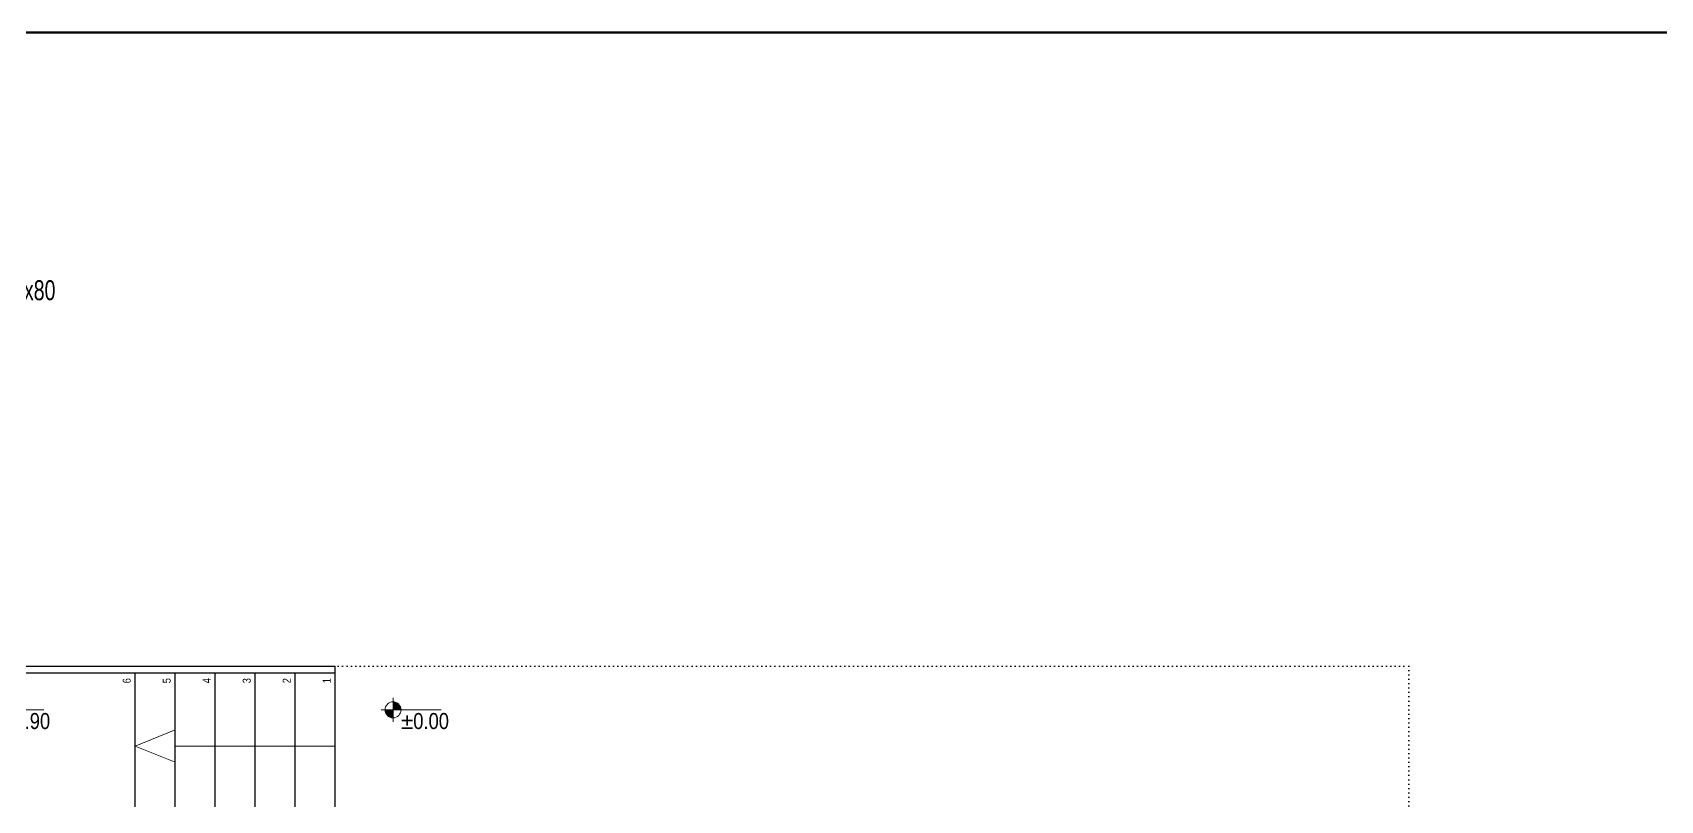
# Model space of a CAD drawing. Header units: millimetres. Extents: x 1852829 to 1882754, y -270850 to -231658.
# Drawn here: x 1858371 to 1859591, y -257427 to -256851 of the extents above; entities that cross this region are included whole.
import ezdxf
from ezdxf.enums import TextEntityAlignment as Align

# ---------------------------------------------------------------- set-up
doc = ezdxf.new("R2010")
doc.units = ezdxf.units.MM
for name, pattern in [('CONTINOUS', [0]), ('CONTINU', [0]), ('izdüşüm arka', [3.175, 0, -3.175])]:
    doc.linetypes.add(name, pattern=pattern)
for name, color, linetype, lineweight in [('a_duvar', 251, 'Continuous', 35), ('a_görünüş', 32, 'Continuous', 25), ('a_izdüşüm_arka', 251, 'izdüşüm arka', 30), ('a_not_kot', 251, 'Continuous', 13), ('a_not_misc', 144, 'Continuous', 5), ('a_not_text', 7, 'Continuous', 13), ('a_çerçeve_line', 7, 'Continuous', 50), ('Telefon', 2, 'CONTINOUS', 40)]:
    doc.layers.add(name, color=color, linetype=linetype, lineweight=lineweight)
doc.styles.add('Grupcad', font='arial.ttf', dxfattribs={"width": 0.7})
doc.styles.get("Standard").update_dxf_attribs({"font": 'ARIALN.TTF'})

# ---------------------------------------------------------------- blocks, each defined once
blk = doc.blocks.new('sembol_kot')
at = {"layer": 'a_not_kot'}
for points in [[(0, 10), (0, 0), (10, 0, 0.414214)], [(0, 0), (-10, 0, 0.414214), (0, -10)]]:
    blk.add_hatch(color=256, dxfattribs=at).paths.add_polyline_path(points)
for p, q in [((0, 15), (0, -15)), ((-15, 0), (60, 0))]:
    blk.add_line(p, q, dxfattribs=at)
blk.add_circle((0, 0), 10, dxfattribs=at)

msp = doc.modelspace()

# ---------------------------------------------------------------- linework, layer by layer
at = {"layer": 'a_görünüş', "color": 251}
for p, q in [((1857053.2, -257326.2), (1858597.7, -257326.2)), ((1857058.2, -257331.2), (1858597.7, -257331.2))]:
    msp.add_line(p, q, dxfattribs=at)
for points in [[(1858597.7, -257446.2), (1858597.7, -257326.2)], [(1858447.7, -257446.2), (1858447.7, -257331.2)], [(1858477.7, -257446.2), (1858477.7, -257331.2)], [(1858507.7, -257446.2), (1858507.7, -257331.2)], [(1858537.7, -257446.2), (1858537.7, -257331.2)], [(1858567.7, -257446.2), (1858567.7, -257331.2)]]:
    msp.add_lwpolyline(points, dxfattribs=at)
at = {"layer": 'a_izdüşüm_arka'}
msp.add_lwpolyline([(1857322.7, -258066.2), (1857173.2, -258066.2), (1857173.2, -258051.2), (1857173.2, -258046.2), (1857152.7, -258046.2), (1857152.7, -257466.2), (1857173.2, -257466.2), (1857173.2, -257446.2), (1857322.7, -257446.2), (1857322.7, -257326.2), (1859402.7, -257326.2), (1859402.7, -257446.2), (1859552.3, -257446.2), (1859552.3, -257466.2), (1859572.7, -257466.2), (1859572.7, -258046.2), (1859552.3, -258046.2), (1859552.3, -258066.2), (1859402.7, -258066.2)], dxfattribs=at)
at = {"layer": 'a_not_misc'}
for points in [[(1858447.7, -257386.2), (1858477.7, -257374)], [(1858447.7, -257386.2), (1858477.7, -257398.3)], [(1858477.7, -257386.2), (1858597.7, -257386.2)]]:
    msp.add_lwpolyline(points, dxfattribs=at)
at = {"layer": 'a_çerçeve_line'}
msp.add_lwpolyline([(1872123.9, -259851.4), (1872123.9, -256851.4), (1853005.4, -256851.4), (1853005.4, -259851.4)], close=True, dxfattribs=at)

# ---------------------------------------------------------------- block references
at = {"layer": 'a_duvar', "xscale": 0.6, "yscale": 0.6, "zscale": 0.6}
for p in [(1858343.1, -257359), (1858641, -257359)]:
    msp.add_blockref('sembol_kot', p, dxfattribs=at)

# ---------------------------------------------------------------- texts
at = {"layer": 'a_not_kot'}
for s, p in [('+0.90', (1858349.1, -257373.4)), ('%%P0.00', (1858647, -257373.4))]:
    msp.add_text(s, height=12, dxfattribs=at).set_placement(p)
at = {"layer": 'a_not_text'}
for s, p in [('6', (1858444.3, -257339.1)), ('5', (1858474.3, -257339.1)), ('4', (1858504.3, -257339.1)), ('3', (1858534.3, -257339.1)), ('2', (1858564.3, -257339.1)), ('1', (1858594.3, -257339.1))]:
    msp.add_text(s, height=6, rotation=90, dxfattribs=at).set_placement(p)
at = {"layer": 'Telefon', "color": 4, "linetype": 'CONTINU', "style": 'Grupcad', "width": 0.7}
msp.add_text('60x80', height=15, dxfattribs=at).set_placement((1858347.9, -257044.5), align=Align.MIDDLE_LEFT)

doc.saveas('drawing.dxf')
